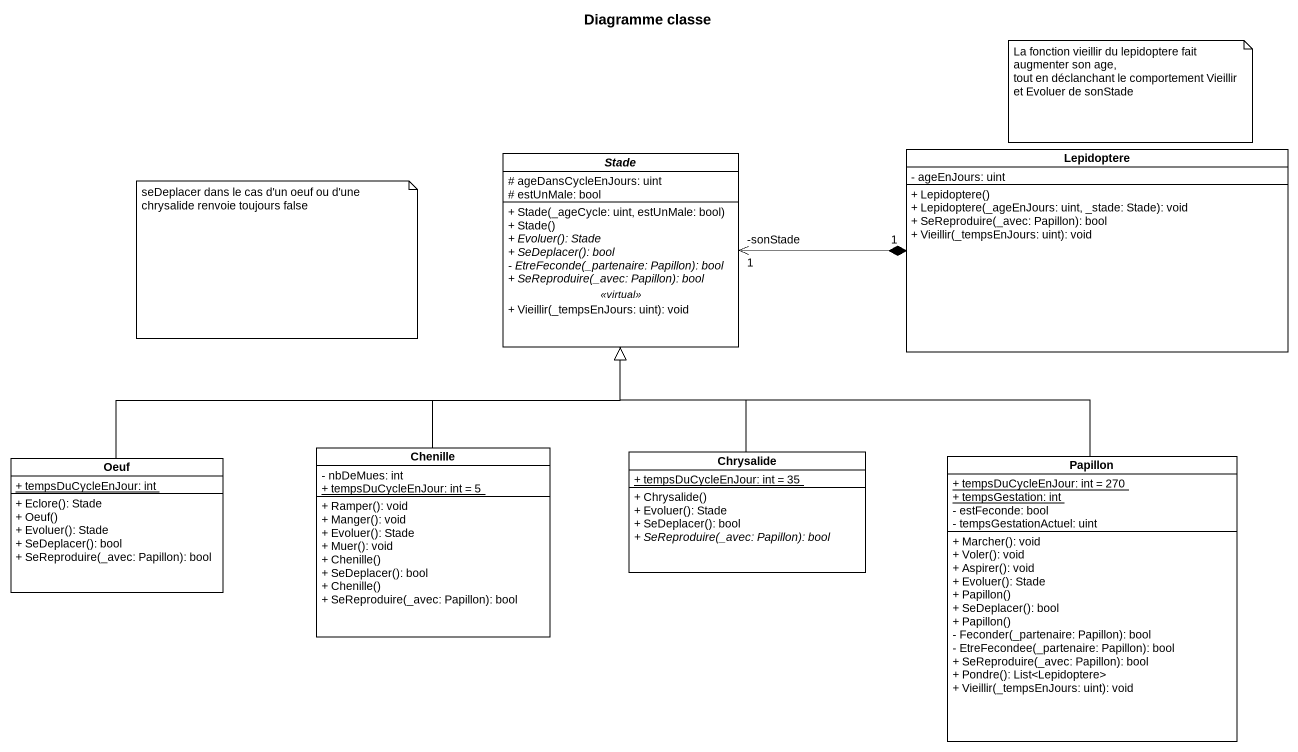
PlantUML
@startuml
title Diagramme classe
hide circle
hide empty members
skinparam classAttributeIconSize 0
abstract class Stade {
  # ageDansCycleEnJours: uint
  # estUnMale: bool
  --
  + Stade(_ageCycle: uint, estUnMale: bool)
  + Stade()
  {abstract} + Evoluer(): Stade
  {abstract} + SeDeplacer(): bool
  {abstract} - EtreFeconde(_partenaire: Papillon): bool
  {abstract} + SeReproduire(_avec: Papillon): bool
  .. <<virtual>> ..
  + Vieillir(_tempsEnJours: uint): void
}
class Lepidoptere {
  - ageEnJours: uint
  + Lepidoptere()
  + Lepidoptere(_ageEnJours: uint, _stade: Stade): void
  + SeReproduire(_avec: Papillon): bool
  + Vieillir(_tempsEnJours: uint): void
}
class Oeuf {
  {static} + tempsDuCycleEnJour: int
  + Eclore(): Stade
  + Oeuf()
  + Evoluer(): Stade
  + SeDeplacer(): bool
  + SeReproduire(_avec: Papillon): bool
}
class Chenille {
  - nbDeMues: int
  {static} + tempsDuCycleEnJour: int = 5
  + Ramper(): void
  + Manger(): void
  + Evoluer(): Stade
  + Muer(): void
  + Chenille()
  + SeDeplacer(): bool
  + Chenille()
  + SeReproduire(_avec: Papillon): bool
}
class Chrysalide {
  {static} + tempsDuCycleEnJour: int = 35
  + Chrysalide()
  + Evoluer(): Stade
  + SeDeplacer(): bool
  {abstract} + SeReproduire(_avec: Papillon): bool
}
class Papillon {
  {static} + tempsDuCycleEnJour: int = 270
  {static} + tempsGestation: int
  - estFeconde: bool
  - tempsGestationActuel: uint
  + Marcher(): void
  + Voler(): void
  + Aspirer(): void
  + Evoluer(): Stade
  + Papillon()
  + SeDeplacer(): bool
  + Papillon()
  - Feconder(_partenaire: Papillon): bool
  - EtreFecondee(_partenaire: Papillon): bool
  + SeReproduire(_avec: Papillon): bool
  + Pondre(): List<Lepidoptere>
  + Vieillir(_tempsEnJours: uint): void
}
Stade "-sonStade\n1" <-right-* "1" Lepidoptere
Oeuf -right-|> Stade
Chenille -up-|> Stade
Chrysalide -up-|> Stade
Papillon -up-|> Stade
note as N1
  La fonction vieillir du lepidoptere fait augmenter son age,
  tout en déclanchant le comportement Vieillir et Evoluer de sonStade
end note
note as N2
  seDeplacer dans le cas d'un oeuf ou d'une chrysalide renvoie toujours false
end note
@enduml
